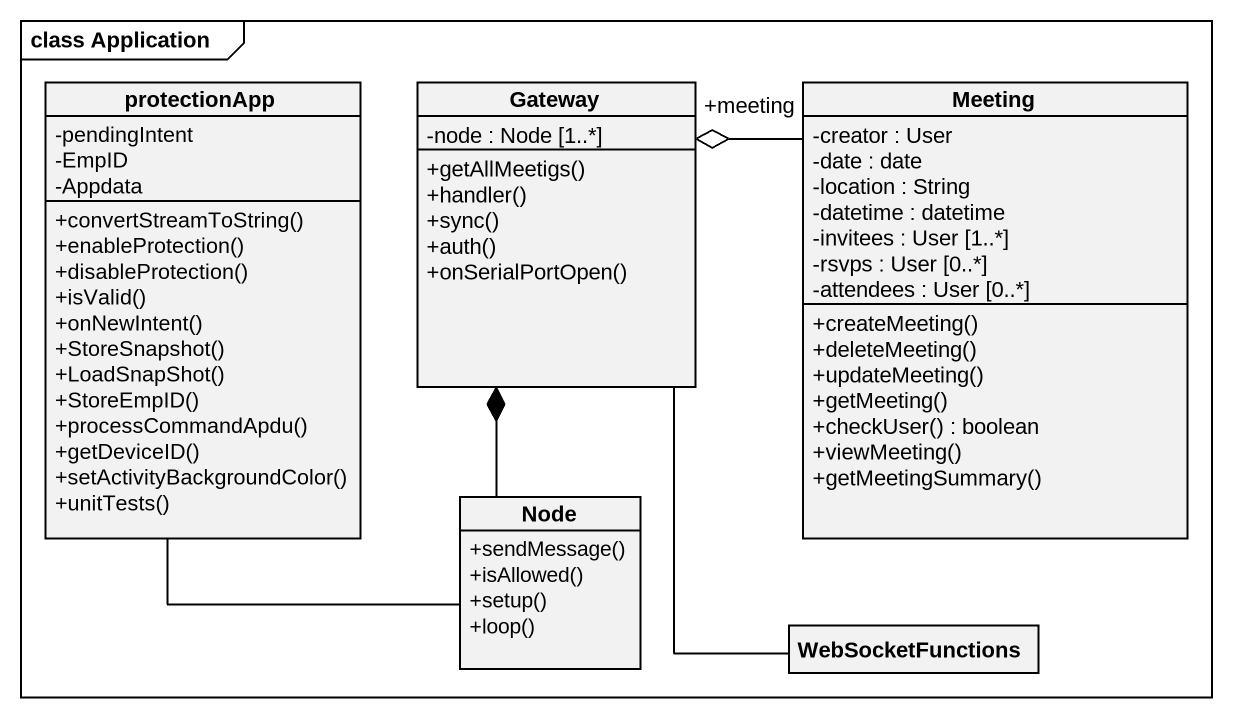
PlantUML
@startuml
mainframe class Application
hide circle
hide empty members
skinparam classAttributeIconSize 0
class protectionApp {
  -pendingIntent
  -EmpID
  -Appdata
  +convertStreamToString()
  +enableProtection()
  +disableProtection()
  +isValid()
  +onNewIntent()
  +StoreSnapshot()
  +LoadSnapShot()
  +StoreEmpID()
  +processCommandApdu()
  +getDeviceID()
  +setActivityBackgroundColor()
  +unitTests()
}
class Gateway {
  -node : Node [1..*]
  +getAllMeetigs()
  +handler()
  +sync()
  +auth()
  +onSerialPortOpen()
}
class Meeting {
  -creator : User
  -date : date
  -location : String
  -datetime : datetime
  -invitees : User [1..*]
  -rsvps : User [0..*]
  -attendees : User [0..*]
  +createMeeting()
  +deleteMeeting()
  +updateMeeting()
  +getMeeting()
  +checkUser() : boolean
  +viewMeeting()
  +getMeetingSummary()
}
class "Node" as Node_ {
  +sendMessage()
  +isAllowed()
  +setup()
  +loop()
}
class WebSocketFunctions
protectionApp -- Node_
Gateway o-right- "+meeting" Meeting
Gateway *-- Node_
Gateway -- WebSocketFunctions
@enduml
